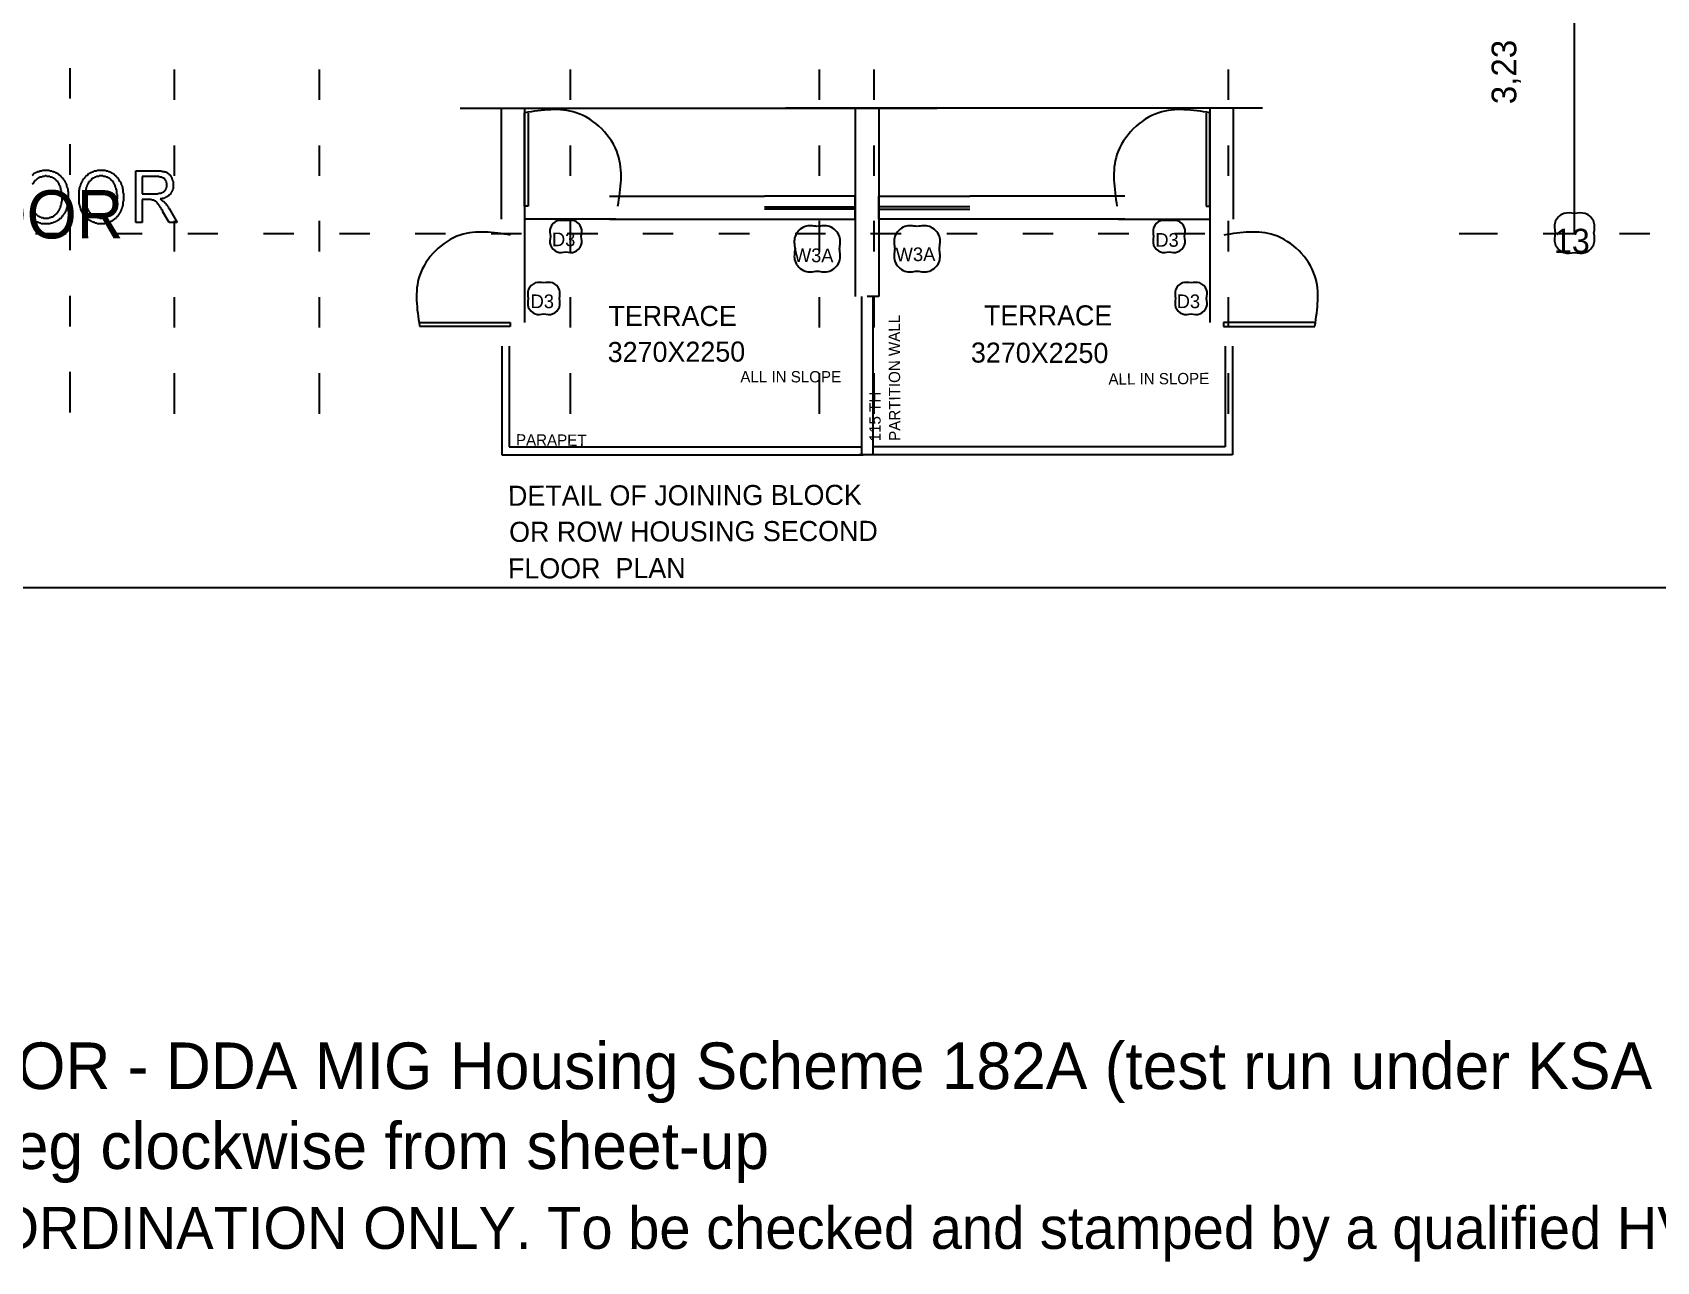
# Model space of a CAD drawing. Header units: millimetres. Extents: x 30 to 56197, y -4580 to 38782.
# Drawn here: x 9561 to 26511, y -4580 to 8250 of the extents above; entities that cross this region are included whole.
import ezdxf

# ---------------------------------------------------------------- set-up
doc = ezdxf.new("R2010")
doc.units = ezdxf.units.MM
doc.layers.add('A-ARCH-REF', color=8, linetype='CONTINUOUS')
doc.layers.add('M-ANNO', color=7, linetype='CONTINUOUS')

msp = doc.modelspace()

# ---------------------------------------------------------------- linework, layer by layer
at = {"layer": 'A-ARCH-REF'}
for p, q in [((25652, 9566), (25652, 6153)), ((9952, 7877), (9952, 7559)), ((11041, 7865), (11041, 7548)), ((12553, 7865), (12553, 7548)), ((15172, 7865), (15172, 7548)), ((17773, 7865), (17773, 7548)), ((18343, 7865), (18343, 7548)), ((22039, 7865), (22039, 7548)), ((14024, 7459), (19002, 7459)), ((14454, 7459), (14454, 6300)), ((14695, 7459), (14695, 6300)), ((22398, 7459), (17420, 7459)), ((18149, 7459), (18149, 6418)), ((18149, 7459), (18149, 5494)), ((18149, 7459), (18149, 5494)), ((18396, 7459), (18396, 5494)), ((18396, 7459), (18396, 6418)), ((18396, 7459), (18396, 5494)), ((21850, 7459), (21850, 6300)), ((22092, 7459), (22092, 6300)), ((14695, 6435), (14695, 7412)), ((14736, 7406), (14736, 6435)), ((21809, 7406), (21809, 6435)), ((21850, 6435), (21850, 7412)), ((9952, 7083), (9952, 6765)), ((11041, 7071), (11041, 6753)), ((12553, 7071), (12553, 6753)), ((15172, 7071), (15172, 6753)), ((17773, 7071), (17773, 6753)), ((18343, 7071), (18343, 6753)), ((22039, 7071), (22039, 6753)), ((9576, 6777), (9582, 6783)), ((9582, 6783), (9588, 6783)), ((9588, 6783), (9593, 6789)), ((9593, 6789), (9599, 6789)), ((9599, 6789), (9605, 6794)), ((9605, 6794), (9611, 6794)), ((9611, 6794), (9617, 6800)), ((9617, 6800), (9623, 6800)), ((9623, 6800), (9629, 6800)), ((9629, 6800), (9640, 6806)), ((9640, 6806), (9646, 6806)), ((9646, 6806), (9652, 6806)), ((9652, 6806), (9658, 6806)), ((9658, 6806), (9664, 6812)), ((9664, 6812), (9670, 6812)), ((9670, 6812), (9676, 6812)), ((9676, 6812), (9688, 6812)), ((9688, 6812), (9693, 6812)), ((9693, 6812), (9699, 6812)), ((9699, 6812), (9711, 6812)), ((9711, 6812), (9717, 6812)), ((9717, 6812), (9723, 6812)), ((9723, 6812), (9729, 6812)), ((9729, 6812), (9735, 6812)), ((9735, 6812), (9741, 6806)), ((9741, 6806), (9752, 6806)), ((9752, 6806), (9758, 6806)), ((9758, 6806), (9764, 6806)), ((9764, 6806), (9770, 6800)), ((9770, 6800), (9776, 6800)), ((9776, 6800), (9782, 6800)), ((9782, 6800), (9788, 6794)), ((9788, 6794), (9793, 6794)), ((9793, 6794), (9799, 6789)), ((9799, 6789), (9805, 6789)), ((9805, 6789), (9811, 6783)), ((9811, 6783), (9817, 6783)), ((9817, 6783), (9823, 6777)), ((10152, 6777), (10158, 6783)), ((10158, 6783), (10164, 6783)), ((10164, 6783), (10170, 6789)), ((10170, 6789), (10176, 6789)), ((10176, 6789), (10182, 6794)), ((10182, 6794), (10188, 6794)), ((10188, 6794), (10194, 6800)), ((10194, 6800), (10200, 6800)), ((10200, 6800), (10205, 6806)), ((10205, 6806), (10211, 6806)), ((10211, 6806), (10217, 6806)), ((10217, 6806), (10229, 6806)), ((10229, 6806), (10235, 6812)), ((10235, 6812), (10241, 6812)), ((10241, 6812), (10247, 6812)), ((10247, 6812), (10252, 6812)), ((10252, 6812), (10258, 6812)), ((10258, 6812), (10270, 6812)), ((10270, 6812), (10276, 6812)), ((10276, 6812), (10282, 6812)), ((10282, 6812), (10294, 6812)), ((10294, 6812), (10300, 6812)), ((10300, 6812), (10305, 6812)), ((10305, 6812), (10311, 6812)), ((10311, 6812), (10317, 6812)), ((10317, 6812), (10323, 6812)), ((10323, 6812), (10329, 6806)), ((10329, 6806), (10341, 6806)), ((10341, 6806), (10347, 6806)), ((10347, 6806), (10353, 6800)), ((10353, 6800), (10358, 6800)), ((10358, 6800), (10364, 6800)), ((10364, 6800), (10370, 6794)), ((10370, 6794), (10376, 6794)), ((10376, 6794), (10382, 6789)), ((10382, 6789), (10388, 6783)), ((10388, 6783), (10394, 6783)), ((10394, 6783), (10400, 6777)), ((10641, 6265), (10641, 6806)), ((10641, 6806), (10859, 6806)), ((10859, 6806), (10864, 6806)), ((10864, 6806), (10870, 6806)), ((10870, 6806), (10882, 6806)), ((10882, 6806), (10888, 6806)), ((10888, 6806), (10894, 6806)), ((10894, 6806), (10906, 6806)), ((10906, 6806), (10912, 6800)), ((10912, 6800), (10917, 6800)), ((10917, 6800), (10923, 6800)), ((10923, 6800), (10929, 6800)), ((10929, 6800), (10935, 6800)), ((10935, 6800), (10941, 6794)), ((10941, 6794), (10947, 6794)), ((10947, 6794), (10953, 6794)), ((10953, 6794), (10964, 6789)), ((10964, 6789), (10970, 6783)), ((10970, 6783), (10976, 6777)), ((9558, 6759), (9564, 6765)), ((9564, 6671), (9558, 6665)), ((9564, 6765), (9570, 6771)), ((9570, 6677), (9564, 6671)), ((9570, 6771), (9576, 6771)), ((9576, 6683), (9570, 6683)), ((9570, 6683), (9570, 6677)), ((9576, 6771), (9576, 6777)), ((9582, 6694), (9576, 6689)), ((9576, 6689), (9576, 6683)), ((9588, 6700), (9582, 6700)), ((9582, 6700), (9582, 6694)), ((9593, 6706), (9588, 6700)), ((9599, 6712), (9593, 6706)), ((9605, 6718), (9599, 6712)), ((9611, 6718), (9605, 6718)), ((9617, 6724), (9611, 6718)), ((9623, 6730), (9617, 6730)), ((9617, 6730), (9617, 6724)), ((9629, 6736), (9623, 6730)), ((9635, 6736), (9629, 6736)), ((9640, 6741), (9635, 6736)), ((9652, 6741), (9640, 6741)), ((9658, 6741), (9652, 6741)), ((9664, 6747), (9658, 6741)), ((9670, 6747), (9664, 6747)), ((9676, 6747), (9670, 6747)), ((9682, 6747), (9676, 6747)), ((9688, 6747), (9682, 6747)), ((9693, 6753), (9688, 6747)), ((9699, 6753), (9693, 6753)), ((9705, 6753), (9699, 6753)), ((9711, 6747), (9705, 6753)), ((9723, 6747), (9711, 6747)), ((9729, 6747), (9723, 6747)), ((9735, 6747), (9729, 6747)), ((9741, 6747), (9735, 6747)), ((9746, 6741), (9741, 6747)), ((9752, 6741), (9746, 6741)), ((9758, 6741), (9752, 6741)), ((9764, 6736), (9758, 6741)), ((9770, 6736), (9764, 6736)), ((9776, 6730), (9770, 6736)), ((9782, 6730), (9776, 6730)), ((9788, 6724), (9782, 6730)), ((9793, 6718), (9788, 6724)), ((9799, 6718), (9793, 6718)), ((9805, 6712), (9799, 6718)), ((9811, 6706), (9805, 6712)), ((9811, 6700), (9811, 6706)), ((9817, 6694), (9811, 6700)), ((9823, 6694), (9817, 6694)), ((9823, 6777), (9829, 6771)), ((9829, 6689), (9823, 6694)), ((9829, 6771), (9835, 6771)), ((9829, 6683), (9829, 6689)), ((9835, 6677), (9829, 6683)), ((9835, 6771), (9841, 6765)), ((9841, 6665), (9835, 6677)), ((9841, 6765), (9846, 6759)), ((9841, 6659), (9841, 6665)), ((9846, 6653), (9841, 6659)), ((9846, 6759), (9852, 6753)), ((9846, 6647), (9846, 6653)), ((9852, 6641), (9846, 6647)), ((9852, 6753), (9858, 6753)), ((9852, 6636), (9852, 6641)), ((9852, 6630), (9852, 6636)), ((9858, 6624), (9852, 6630)), ((9858, 6753), (9858, 6747)), ((9858, 6747), (9864, 6741)), ((9858, 6618), (9858, 6624)), ((9858, 6606), (9858, 6618)), ((9864, 6741), (9870, 6736)), ((9870, 6736), (9876, 6730)), ((9876, 6730), (9882, 6724)), ((9882, 6724), (9882, 6718)), ((9882, 6718), (9888, 6712)), ((9888, 6712), (9894, 6706)), ((9894, 6706), (9894, 6700)), ((9894, 6700), (9899, 6694)), ((9899, 6694), (9899, 6689)), ((9899, 6689), (9905, 6683)), ((9905, 6683), (9905, 6677)), ((9905, 6677), (9911, 6671)), ((9911, 6671), (9911, 6665)), ((9911, 6665), (9917, 6659)), ((9917, 6659), (9917, 6653)), ((9917, 6653), (9917, 6641)), ((9917, 6641), (9923, 6636)), ((9923, 6636), (9923, 6630)), ((9923, 6630), (9923, 6624)), ((9923, 6624), (9929, 6618)), ((9929, 6618), (9929, 6606)), ((10052, 6630), (10058, 6636)), ((10052, 6618), (10052, 6630)), ((10052, 6612), (10052, 6618)), ((10052, 6606), (10052, 6612)), ((10058, 6647), (10064, 6653)), ((10058, 6641), (10058, 6647)), ((10058, 6636), (10058, 6641)), ((10064, 6665), (10070, 6671)), ((10064, 6653), (10064, 6665)), ((10070, 6677), (10076, 6683)), ((10070, 6671), (10070, 6677)), ((10076, 6689), (10082, 6694)), ((10076, 6683), (10076, 6689)), ((10082, 6700), (10088, 6706)), ((10082, 6694), (10082, 6700)), ((10088, 6712), (10094, 6718)), ((10088, 6706), (10088, 6712)), ((10094, 6718), (10094, 6724)), ((10094, 6724), (10099, 6724)), ((10099, 6724), (10105, 6730)), ((10105, 6730), (10111, 6736)), ((10111, 6741), (10117, 6747)), ((10111, 6736), (10111, 6741)), ((10117, 6747), (10123, 6753)), ((10123, 6624), (10117, 6612)), ((10117, 6612), (10117, 6606)), ((10123, 6753), (10129, 6759)), ((10129, 6641), (10123, 6636)), ((10123, 6636), (10123, 6630)), ((10123, 6630), (10123, 6624)), ((10129, 6759), (10135, 6759)), ((10135, 6659), (10129, 6653)), ((10129, 6653), (10129, 6647)), ((10129, 6647), (10129, 6641)), ((10135, 6759), (10141, 6765)), ((10141, 6671), (10135, 6665)), ((10135, 6665), (10135, 6659)), ((10141, 6771), (10147, 6777)), ((10141, 6765), (10141, 6771)), ((10147, 6683), (10141, 6677)), ((10141, 6677), (10141, 6671)), ((10147, 6777), (10152, 6777)), ((10152, 6689), (10147, 6689)), ((10147, 6689), (10147, 6683)), ((10158, 6694), (10152, 6689)), ((10164, 6700), (10158, 6700)), ((10158, 6700), (10158, 6694)), ((10170, 6706), (10164, 6700)), ((10176, 6712), (10170, 6706)), ((10182, 6724), (10176, 6718)), ((10176, 6718), (10176, 6712)), ((10188, 6724), (10182, 6724)), ((10194, 6730), (10188, 6724)), ((10200, 6730), (10194, 6730)), ((10205, 6736), (10200, 6730)), ((10211, 6736), (10205, 6736)), ((10217, 6741), (10211, 6736)), ((10223, 6741), (10217, 6741)), ((10229, 6747), (10223, 6741)), ((10235, 6747), (10229, 6747)), ((10247, 6747), (10235, 6747)), ((10252, 6747), (10247, 6747)), ((10258, 6753), (10252, 6747)), ((10264, 6753), (10258, 6753)), ((10270, 6753), (10264, 6753)), ((10276, 6753), (10270, 6753)), ((10282, 6753), (10276, 6753)), ((10288, 6753), (10282, 6753)), ((10294, 6753), (10288, 6753)), ((10305, 6747), (10294, 6753)), ((10311, 6747), (10305, 6747)), ((10317, 6747), (10311, 6747)), ((10323, 6747), (10317, 6747)), ((10329, 6741), (10323, 6747)), ((10335, 6741), (10329, 6741)), ((10341, 6741), (10335, 6741)), ((10347, 6736), (10341, 6741)), ((10353, 6730), (10347, 6736)), ((10358, 6730), (10353, 6730)), ((10364, 6724), (10358, 6730)), ((10370, 6724), (10364, 6724)), ((10376, 6718), (10370, 6724)), ((10382, 6712), (10376, 6718)), ((10382, 6706), (10382, 6712)), ((10388, 6706), (10382, 6706)), ((10394, 6700), (10388, 6706)), ((10400, 6694), (10394, 6700)), ((10400, 6777), (10405, 6777)), ((10405, 6689), (10400, 6694)), ((10405, 6777), (10411, 6771)), ((10405, 6683), (10405, 6689)), ((10411, 6677), (10405, 6683)), ((10411, 6771), (10417, 6765)), ((10417, 6671), (10411, 6677)), ((10417, 6765), (10423, 6759)), ((10417, 6665), (10417, 6671)), ((10423, 6653), (10417, 6665)), ((10423, 6759), (10429, 6759)), ((10423, 6647), (10423, 6653)), ((10429, 6641), (10423, 6647)), ((10429, 6759), (10429, 6753)), ((10429, 6753), (10435, 6747)), ((10429, 6636), (10429, 6641)), ((10429, 6630), (10429, 6636)), ((10435, 6624), (10429, 6630)), ((10435, 6747), (10441, 6741)), ((10435, 6618), (10435, 6624)), ((10435, 6612), (10435, 6618)), ((10441, 6600), (10435, 6612)), ((10441, 6741), (10447, 6736)), ((10447, 6736), (10453, 6730)), ((10453, 6730), (10453, 6724)), ((10453, 6724), (10458, 6718)), ((10458, 6718), (10464, 6712)), ((10464, 6712), (10464, 6706)), ((10464, 6706), (10470, 6700)), ((10470, 6700), (10476, 6694)), ((10476, 6694), (10476, 6689)), ((10476, 6689), (10482, 6683)), ((10482, 6683), (10482, 6677)), ((10482, 6677), (10488, 6671)), ((10488, 6671), (10488, 6665)), ((10488, 6665), (10488, 6659)), ((10488, 6659), (10494, 6653)), ((10494, 6653), (10494, 6647)), ((10494, 6647), (10500, 6641)), ((10500, 6641), (10500, 6630)), ((10500, 6630), (10500, 6624)), ((10500, 6624), (10500, 6618)), ((10500, 6618), (10505, 6612)), ((10505, 6612), (10505, 6600)), ((10859, 6747), (10706, 6747)), ((10706, 6747), (10706, 6565)), ((10864, 6747), (10859, 6747)), ((10870, 6747), (10864, 6747)), ((10882, 6747), (10870, 6747)), ((10888, 6741), (10882, 6747)), ((10894, 6741), (10888, 6741)), ((10900, 6741), (10894, 6741)), ((10906, 6741), (10900, 6741)), ((10912, 6736), (10906, 6741)), ((10917, 6736), (10912, 6736)), ((10923, 6730), (10917, 6736)), ((10929, 6730), (10923, 6730)), ((10935, 6724), (10929, 6730)), ((10941, 6724), (10935, 6724)), ((10941, 6718), (10941, 6724)), ((10947, 6712), (10941, 6718)), ((10953, 6706), (10947, 6712)), ((10953, 6700), (10953, 6706)), ((10959, 6694), (10953, 6700)), ((10953, 6618), (10959, 6624)), ((10953, 6612), (10953, 6618)), ((10953, 6606), (10953, 6612)), ((10959, 6689), (10959, 6694)), ((10959, 6683), (10959, 6689)), ((10964, 6671), (10959, 6683)), ((10959, 6630), (10964, 6636)), ((10959, 6624), (10959, 6630)), ((10964, 6665), (10964, 6671)), ((10964, 6659), (10964, 6665)), ((10964, 6653), (10964, 6659)), ((10964, 6641), (10964, 6653)), ((10964, 6636), (10964, 6641)), ((10976, 6777), (10982, 6771)), ((10982, 6771), (10988, 6771)), ((10988, 6771), (10994, 6765)), ((10994, 6765), (11000, 6759)), ((11000, 6759), (11000, 6753)), ((11000, 6753), (11006, 6747)), ((11006, 6747), (11012, 6741)), ((11012, 6741), (11012, 6736)), ((11012, 6736), (11017, 6730)), ((11017, 6730), (11017, 6718)), ((11017, 6718), (11023, 6712)), ((11023, 6712), (11023, 6706)), ((11023, 6706), (11023, 6700)), ((11023, 6700), (11029, 6694)), ((11029, 6618), (11023, 6612)), ((11023, 6612), (11023, 6606)), ((11029, 6694), (11029, 6683)), ((11029, 6683), (11029, 6677)), ((11029, 6677), (11029, 6671)), ((11029, 6671), (11029, 6665)), ((11029, 6665), (11029, 6659)), ((11029, 6659), (11029, 6653)), ((11029, 6653), (11029, 6641)), ((11029, 6641), (11029, 6636)), ((11029, 6636), (11029, 6630)), ((11029, 6630), (11029, 6618)), ((9864, 6600), (9858, 6606)), ((9858, 6447), (9864, 6453)), ((9858, 6441), (9858, 6447)), ((9858, 6435), (9858, 6441)), ((9864, 6594), (9864, 6600)), ((9864, 6588), (9864, 6594)), ((9864, 6577), (9864, 6588)), ((9864, 6571), (9864, 6577)), ((9870, 6565), (9864, 6571)), ((9864, 6483), (9870, 6494)), ((9864, 6477), (9864, 6483)), ((9864, 6471), (9864, 6477)), ((9864, 6459), (9864, 6471)), ((9864, 6453), (9864, 6459)), ((9870, 6553), (9870, 6565)), ((9870, 6547), (9870, 6553)), ((9870, 6541), (9870, 6547)), ((9870, 6530), (9870, 6541)), ((9870, 6524), (9870, 6530)), ((9870, 6518), (9870, 6524)), ((9870, 6512), (9870, 6518)), ((9870, 6500), (9870, 6512)), ((9870, 6494), (9870, 6500)), ((9929, 6447), (9923, 6441)), ((9923, 6441), (9923, 6435)), ((9929, 6606), (9929, 6600)), ((9929, 6600), (9929, 6594)), ((9929, 6594), (9935, 6588)), ((9935, 6477), (9929, 6471)), ((9929, 6471), (9929, 6465)), ((9929, 6465), (9929, 6453)), ((9929, 6453), (9929, 6447)), ((9935, 6588), (9935, 6577)), ((9935, 6577), (9935, 6571)), ((9935, 6571), (9935, 6565)), ((9935, 6565), (9935, 6559)), ((9935, 6559), (9935, 6547)), ((9935, 6547), (9935, 6541)), ((9935, 6541), (9935, 6530)), ((9935, 6530), (9935, 6524)), ((9935, 6524), (9935, 6518)), ((9935, 6518), (9935, 6506)), ((9935, 6506), (9935, 6500)), ((9935, 6500), (9935, 6494)), ((9935, 6494), (9935, 6483)), ((9935, 6483), (9935, 6477)), ((10047, 6600), (10052, 6606)), ((10047, 6588), (10047, 6600)), ((10047, 6583), (10047, 6588)), ((10047, 6577), (10047, 6583)), ((10047, 6565), (10047, 6577)), ((10047, 6559), (10047, 6565)), ((10047, 6553), (10047, 6559)), ((10047, 6541), (10047, 6553)), ((10047, 6536), (10047, 6541)), ((10047, 6524), (10047, 6536)), ((10047, 6518), (10047, 6524)), ((10047, 6512), (10047, 6518)), ((10047, 6506), (10047, 6512)), ((10047, 6494), (10047, 6506)), ((10047, 6488), (10047, 6494)), ((10047, 6483), (10047, 6488)), ((10047, 6477), (10047, 6483)), ((10047, 6465), (10047, 6477)), ((10052, 6459), (10047, 6465)), ((10052, 6453), (10052, 6459)), ((10052, 6447), (10052, 6453)), ((10058, 6441), (10052, 6447)), ((10058, 6430), (10058, 6441)), ((10117, 6588), (10111, 6583)), ((10111, 6583), (10111, 6577)), ((10111, 6577), (10111, 6565)), ((10111, 6565), (10111, 6559)), ((10111, 6559), (10111, 6547)), ((10111, 6547), (10111, 6541)), ((10111, 6541), (10111, 6530)), ((10111, 6530), (10111, 6524)), ((10111, 6524), (10111, 6518)), ((10111, 6518), (10111, 6506)), ((10111, 6506), (10111, 6500)), ((10111, 6500), (10111, 6488)), ((10111, 6488), (10111, 6483)), ((10111, 6483), (10117, 6477)), ((10117, 6606), (10117, 6600)), ((10117, 6600), (10117, 6588)), ((10117, 6477), (10117, 6471)), ((10117, 6471), (10117, 6459)), ((10117, 6459), (10117, 6453)), ((10117, 6453), (10123, 6447)), ((10123, 6447), (10123, 6441)), ((10123, 6441), (10123, 6430)), ((10429, 6435), (10435, 6441)), ((10435, 6453), (10441, 6465)), ((10435, 6447), (10435, 6453)), ((10435, 6441), (10435, 6447)), ((10441, 6594), (10441, 6600)), ((10441, 6588), (10441, 6594)), ((10441, 6583), (10441, 6588)), ((10441, 6571), (10441, 6583)), ((10441, 6565), (10441, 6571)), ((10447, 6559), (10441, 6565)), ((10441, 6500), (10447, 6512)), ((10441, 6494), (10441, 6500)), ((10441, 6488), (10441, 6494)), ((10441, 6477), (10441, 6488)), ((10441, 6471), (10441, 6477)), ((10441, 6465), (10441, 6471)), ((10447, 6547), (10447, 6559)), ((10447, 6541), (10447, 6547)), ((10447, 6536), (10447, 6541)), ((10447, 6530), (10447, 6536)), ((10447, 6518), (10447, 6530)), ((10447, 6512), (10447, 6518)), ((10505, 6447), (10500, 6441)), ((10500, 6441), (10500, 6435)), ((10505, 6600), (10505, 6594)), ((10505, 6594), (10505, 6588)), ((10505, 6588), (10505, 6583)), ((10505, 6583), (10511, 6571)), ((10511, 6488), (10505, 6477)), ((10505, 6477), (10505, 6471)), ((10505, 6471), (10505, 6465)), ((10505, 6465), (10505, 6459)), ((10505, 6459), (10505, 6447)), ((10511, 6571), (10511, 6565)), ((10511, 6565), (10511, 6559)), ((10511, 6559), (10511, 6547)), ((10511, 6547), (10511, 6541)), ((10511, 6541), (10511, 6536)), ((10511, 6536), (10511, 6524)), ((10511, 6524), (10511, 6518)), ((10511, 6518), (10511, 6506)), ((10511, 6506), (10511, 6500)), ((10511, 6500), (10511, 6494)), ((10511, 6494), (10511, 6488)), ((10706, 6565), (10847, 6565)), ((10782, 6506), (10706, 6506)), ((10706, 6506), (10706, 6265)), ((10794, 6506), (10782, 6506)), ((10800, 6506), (10794, 6506)), ((10806, 6500), (10800, 6506)), ((10811, 6500), (10806, 6500)), ((10817, 6500), (10811, 6500)), ((10823, 6500), (10817, 6500)), ((10829, 6500), (10823, 6500)), ((10835, 6494), (10829, 6500)), ((10841, 6488), (10835, 6494)), ((10847, 6488), (10841, 6488)), ((10847, 6565), (10853, 6565)), ((10847, 6483), (10847, 6488)), ((10853, 6483), (10847, 6483)), ((10853, 6565), (10859, 6565)), ((10859, 6477), (10853, 6483)), ((10859, 6565), (10870, 6565)), ((10864, 6471), (10859, 6477)), ((10870, 6465), (10864, 6471)), ((10870, 6565), (10876, 6571)), ((10870, 6459), (10870, 6465)), ((10876, 6453), (10870, 6459)), ((10876, 6571), (10882, 6571)), ((10882, 6447), (10876, 6453)), ((10882, 6571), (10888, 6571)), ((10888, 6441), (10882, 6447)), ((10888, 6571), (10894, 6571)), ((10888, 6435), (10888, 6441)), ((10894, 6571), (10900, 6571)), ((10906, 6512), (10894, 6512)), ((10894, 6512), (10900, 6506)), ((10900, 6571), (10906, 6577)), ((10900, 6506), (10906, 6500)), ((10906, 6577), (10912, 6577)), ((10912, 6512), (10906, 6512)), ((10906, 6500), (10912, 6500)), ((10912, 6577), (10917, 6583)), ((10917, 6518), (10912, 6512)), ((10912, 6500), (10917, 6494)), ((10917, 6583), (10923, 6583)), ((10923, 6518), (10917, 6518)), ((10917, 6494), (10923, 6488)), ((10923, 6583), (10929, 6588)), ((10935, 6518), (10923, 6518)), ((10923, 6488), (10929, 6488)), ((10929, 6588), (10935, 6594)), ((10929, 6488), (10935, 6483)), ((10935, 6594), (10941, 6594)), ((10941, 6524), (10935, 6518)), ((10935, 6483), (10935, 6477)), ((10935, 6477), (10941, 6471)), ((10941, 6594), (10947, 6600)), ((10947, 6524), (10941, 6524)), ((10941, 6471), (10947, 6471)), ((10947, 6600), (10953, 6606)), ((10953, 6530), (10947, 6524)), ((10947, 6471), (10953, 6465)), ((10959, 6530), (10953, 6530)), ((10953, 6465), (10953, 6459)), ((10953, 6459), (10959, 6453)), ((10964, 6536), (10959, 6530)), ((10959, 6453), (10964, 6447)), ((10970, 6536), (10964, 6536)), ((10964, 6447), (10970, 6441)), ((10976, 6541), (10970, 6536)), ((10970, 6441), (10970, 6435)), ((10982, 6541), (10976, 6541)), ((10988, 6553), (10982, 6547)), ((10982, 6547), (10982, 6541)), ((10994, 6559), (10988, 6553)), ((11000, 6559), (10994, 6559)), ((11006, 6571), (11000, 6565)), ((11000, 6565), (11000, 6559)), ((11012, 6583), (11006, 6577)), ((11006, 6577), (11006, 6571)), ((11017, 6588), (11012, 6583)), ((11023, 6600), (11017, 6594)), ((11017, 6594), (11017, 6588)), ((11023, 6606), (11023, 6600)), ((15584, 6541), (17202, 6541)), ((18149, 6541), (17202, 6541)), ((18149, 6300), (18149, 6541)), ((18396, 6300), (18396, 6541)), ((18396, 6541), (19344, 6541)), ((20962, 6541), (19344, 6541)), ((9558, 6406), (9564, 6400)), ((9564, 6300), (9558, 6306)), ((9564, 6400), (9564, 6394)), ((9564, 6394), (9570, 6388)), ((9570, 6294), (9564, 6300)), ((9570, 6388), (9570, 6383)), ((9570, 6383), (9576, 6377)), ((9576, 6294), (9570, 6294)), ((9576, 6377), (9582, 6371)), ((9582, 6288), (9576, 6294)), ((9582, 6371), (9588, 6365)), ((9588, 6283), (9582, 6288)), ((9588, 6365), (9593, 6359)), ((9593, 6277), (9588, 6283)), ((9593, 6359), (9599, 6353)), ((9599, 6277), (9593, 6277)), ((9599, 6353), (9605, 6347)), ((9605, 6271), (9599, 6277)), ((9605, 6347), (9611, 6341)), ((9611, 6341), (9617, 6335)), ((9617, 6335), (9623, 6335)), ((9623, 6335), (9629, 6330)), ((9629, 6330), (9635, 6330)), ((9635, 6330), (9640, 6324)), ((9640, 6324), (9646, 6324)), ((9646, 6324), (9652, 6318)), ((9652, 6318), (9658, 6318)), ((9658, 6318), (9664, 6318)), ((9664, 6318), (9676, 6312)), ((9676, 6312), (9682, 6312)), ((9682, 6312), (9688, 6312)), ((9688, 6312), (9693, 6312)), ((9693, 6312), (9699, 6312)), ((9699, 6312), (9711, 6312)), ((9711, 6312), (9717, 6312)), ((9717, 6312), (9723, 6312)), ((9723, 6312), (9729, 6312)), ((9729, 6312), (9735, 6318)), ((9735, 6318), (9741, 6318)), ((9741, 6318), (9746, 6318)), ((9746, 6318), (9758, 6324)), ((9758, 6324), (9764, 6324)), ((9764, 6324), (9770, 6324)), ((9770, 6324), (9776, 6330)), ((9776, 6330), (9782, 6330)), ((9782, 6330), (9788, 6335)), ((9788, 6335), (9788, 6341)), ((9788, 6341), (9793, 6341)), ((9793, 6341), (9799, 6347)), ((9799, 6347), (9805, 6353)), ((9805, 6277), (9799, 6271)), ((9805, 6353), (9811, 6359)), ((9811, 6277), (9805, 6277)), ((9811, 6359), (9817, 6365)), ((9817, 6283), (9811, 6277)), ((9817, 6365), (9823, 6365)), ((9823, 6283), (9817, 6283)), ((9823, 6371), (9829, 6377)), ((9823, 6365), (9823, 6371)), ((9829, 6288), (9823, 6288)), ((9823, 6288), (9823, 6283)), ((9829, 6377), (9829, 6383)), ((9829, 6383), (9835, 6383)), ((9835, 6294), (9829, 6288)), ((9835, 6388), (9841, 6394)), ((9835, 6383), (9835, 6388)), ((9841, 6300), (9835, 6294)), ((9841, 6400), (9846, 6406)), ((9841, 6394), (9841, 6400)), ((9846, 6306), (9841, 6300)), ((9846, 6412), (9852, 6418)), ((9846, 6406), (9846, 6412)), ((9852, 6306), (9846, 6306)), ((9852, 6430), (9858, 6435)), ((9852, 6418), (9852, 6430)), ((9858, 6312), (9852, 6306)), ((9864, 6318), (9858, 6312)), ((9870, 6330), (9864, 6324)), ((9864, 6324), (9864, 6318)), ((9876, 6335), (9870, 6330)), ((9882, 6341), (9876, 6335)), ((9888, 6353), (9882, 6347)), ((9882, 6347), (9882, 6341)), ((9894, 6359), (9888, 6353)), ((9899, 6371), (9894, 6365)), ((9894, 6365), (9894, 6359)), ((9905, 6377), (9899, 6371)), ((9911, 6394), (9905, 6388)), ((9905, 6388), (9905, 6383)), ((9905, 6383), (9905, 6377)), ((9917, 6406), (9911, 6400)), ((9911, 6400), (9911, 6394)), ((9923, 6424), (9917, 6418)), ((9917, 6418), (9917, 6412)), ((9917, 6412), (9917, 6406)), ((9923, 6435), (9923, 6424)), ((9952, 6294), (9952, 5977)), ((10058, 6424), (10058, 6430)), ((10064, 6418), (10058, 6424)), ((10064, 6412), (10064, 6418)), ((10064, 6406), (10064, 6412)), ((10070, 6394), (10064, 6406)), ((10070, 6388), (10070, 6394)), ((10076, 6388), (10070, 6388)), ((10076, 6377), (10076, 6388)), ((10082, 6371), (10076, 6377)), ((10082, 6365), (10082, 6371)), ((10088, 6359), (10082, 6365)), ((10094, 6353), (10088, 6359)), ((10094, 6347), (10094, 6353)), ((10099, 6341), (10094, 6347)), ((10105, 6335), (10099, 6341)), ((10111, 6330), (10105, 6335)), ((10111, 6324), (10111, 6330)), ((10117, 6324), (10111, 6324)), ((10123, 6318), (10117, 6324)), ((10123, 6430), (10129, 6424)), ((10129, 6312), (10123, 6318)), ((10129, 6424), (10129, 6418)), ((10129, 6418), (10135, 6412)), ((10135, 6306), (10129, 6312)), ((10135, 6412), (10135, 6406)), ((10135, 6406), (10141, 6400)), ((10141, 6300), (10135, 6306)), ((10141, 6400), (10141, 6394)), ((10141, 6394), (10147, 6388)), ((10147, 6300), (10141, 6300)), ((10147, 6388), (10147, 6383)), ((10147, 6383), (10152, 6377)), ((10147, 6294), (10147, 6300)), ((10152, 6288), (10147, 6294)), ((10152, 6377), (10158, 6371)), ((10158, 6288), (10152, 6288)), ((10158, 6371), (10164, 6365)), ((10164, 6283), (10158, 6288)), ((10164, 6365), (10170, 6359)), ((10170, 6283), (10164, 6283)), ((10170, 6359), (10176, 6353)), ((10176, 6277), (10170, 6283)), ((10176, 6353), (10176, 6347)), ((10176, 6347), (10182, 6347)), ((10182, 6277), (10176, 6277)), ((10182, 6347), (10188, 6341)), ((10188, 6271), (10182, 6277)), ((10188, 6341), (10194, 6335)), ((10194, 6335), (10200, 6335)), ((10200, 6335), (10205, 6330)), ((10205, 6330), (10211, 6330)), ((10211, 6330), (10217, 6324)), ((10217, 6324), (10223, 6324)), ((10223, 6324), (10229, 6324)), ((10229, 6324), (10235, 6318)), ((10235, 6318), (10241, 6318)), ((10241, 6318), (10247, 6318)), ((10247, 6318), (10258, 6318)), ((10258, 6318), (10264, 6312)), ((10264, 6312), (10270, 6312)), ((10270, 6312), (10276, 6312)), ((10276, 6312), (10288, 6312)), ((10288, 6312), (10294, 6312)), ((10294, 6312), (10300, 6318)), ((10300, 6318), (10305, 6318)), ((10305, 6318), (10311, 6318)), ((10311, 6318), (10317, 6318)), ((10317, 6318), (10323, 6318)), ((10323, 6318), (10329, 6324)), ((10329, 6324), (10335, 6324)), ((10335, 6324), (10341, 6330)), ((10341, 6330), (10347, 6330)), ((10347, 6330), (10353, 6335)), ((10353, 6335), (10358, 6335)), ((10358, 6335), (10364, 6341)), ((10364, 6341), (10370, 6347)), ((10370, 6347), (10376, 6347)), ((10376, 6277), (10370, 6271)), ((10376, 6347), (10382, 6353)), ((10382, 6277), (10376, 6277)), ((10382, 6353), (10388, 6359)), ((10394, 6283), (10382, 6277)), ((10388, 6359), (10394, 6365)), ((10394, 6365), (10394, 6371)), ((10394, 6371), (10400, 6371)), ((10400, 6288), (10394, 6283)), ((10400, 6377), (10405, 6383)), ((10400, 6371), (10400, 6377)), ((10405, 6294), (10400, 6288)), ((10405, 6383), (10411, 6388)), ((10411, 6294), (10405, 6294)), ((10411, 6394), (10417, 6400)), ((10411, 6388), (10411, 6394)), ((10417, 6300), (10411, 6294)), ((10417, 6406), (10423, 6412)), ((10417, 6400), (10417, 6406)), ((10423, 6306), (10417, 6300)), ((10423, 6418), (10429, 6424)), ((10423, 6412), (10423, 6418)), ((10429, 6312), (10423, 6306)), ((10429, 6430), (10429, 6435)), ((10429, 6424), (10429, 6430)), ((10435, 6312), (10429, 6312)), ((10441, 6324), (10435, 6318)), ((10435, 6318), (10435, 6312)), ((10447, 6330), (10441, 6324)), ((10453, 6335), (10447, 6330)), ((10458, 6341), (10453, 6335)), ((10464, 6353), (10458, 6347)), ((10458, 6347), (10458, 6341)), ((10470, 6359), (10464, 6353)), ((10476, 6371), (10470, 6365)), ((10470, 6365), (10470, 6359)), ((10482, 6383), (10476, 6377)), ((10476, 6377), (10476, 6371)), ((10488, 6394), (10482, 6388)), ((10482, 6388), (10482, 6383)), ((10494, 6412), (10488, 6406)), ((10488, 6406), (10488, 6400)), ((10488, 6400), (10488, 6394)), ((10500, 6430), (10494, 6424)), ((10494, 6424), (10494, 6412)), ((10500, 6435), (10500, 6430)), ((10894, 6430), (10888, 6435)), ((10894, 6424), (10894, 6430)), ((10900, 6418), (10894, 6424)), ((10906, 6412), (10900, 6418)), ((10906, 6406), (10906, 6412)), ((10912, 6400), (10906, 6406)), ((10917, 6394), (10912, 6400)), ((10923, 6383), (10917, 6394)), ((10923, 6377), (10923, 6383)), ((10988, 6265), (10923, 6377)), ((10970, 6435), (10976, 6430)), ((10976, 6430), (10982, 6424)), ((10982, 6424), (10982, 6412)), ((10982, 6412), (10988, 6412)), ((10988, 6412), (11070, 6265)), ((11041, 6283), (11041, 5965)), ((12553, 6283), (12553, 5965)), ((14736, 6435), (14695, 6435)), ((15648, 6300), (14695, 6300)), ((14695, 6300), (14695, 5223)), ((15172, 6283), (15172, 5965)), ((15584, 6300), (17202, 6300)), ((17202, 6430), (18149, 6430)), ((18149, 6406), (17202, 6406)), ((17202, 6300), (18149, 6300)), ((17773, 6283), (17773, 5965)), ((18149, 6430), (18149, 6406)), ((18149, 6418), (18149, 5494)), ((18343, 6283), (18343, 5965)), ((19344, 6430), (18396, 6430)), ((18396, 6430), (18396, 6406)), ((18396, 6418), (18396, 5494)), ((18396, 6406), (19344, 6406)), ((19344, 6300), (18396, 6300)), ((20962, 6300), (19344, 6300)), ((20897, 6300), (21850, 6300)), ((21809, 6435), (21850, 6435)), ((21850, 6300), (21850, 5223)), ((22039, 6283), (22039, 5965)), ((9593, 6153), (9911, 6153)), ((9611, 6271), (9605, 6271)), ((9617, 6265), (9611, 6271)), ((9623, 6265), (9617, 6265)), ((9629, 6265), (9623, 6265)), ((9635, 6259), (9629, 6265)), ((9640, 6259), (9635, 6259)), ((9646, 6259), (9640, 6259)), ((9652, 6253), (9646, 6259)), ((9664, 6253), (9652, 6253)), ((9670, 6253), (9664, 6253)), ((9676, 6253), (9670, 6253)), ((9682, 6253), (9676, 6253)), ((9688, 6253), (9682, 6253)), ((9693, 6253), (9688, 6253)), ((9705, 6253), (9693, 6253)), ((9711, 6253), (9705, 6253)), ((9717, 6253), (9711, 6253)), ((9729, 6253), (9717, 6253)), ((9735, 6253), (9729, 6253)), ((9741, 6253), (9735, 6253)), ((9746, 6253), (9741, 6253)), ((9752, 6259), (9746, 6253)), ((9758, 6259), (9752, 6259)), ((9764, 6259), (9758, 6259)), ((9770, 6259), (9764, 6259)), ((9776, 6265), (9770, 6259)), ((9782, 6265), (9776, 6265)), ((9793, 6271), (9782, 6265)), ((9799, 6271), (9793, 6271)), ((10194, 6271), (10188, 6271)), ((10200, 6265), (10194, 6271)), ((10205, 6265), (10200, 6265)), ((10211, 6265), (10205, 6265)), ((10217, 6259), (10211, 6265)), ((10223, 6259), (10217, 6259)), ((10229, 6259), (10223, 6259)), ((10235, 6253), (10229, 6259)), ((10241, 6253), (10235, 6253)), ((10252, 6253), (10241, 6253)), ((10258, 6253), (10252, 6253)), ((10264, 6253), (10258, 6253)), ((10270, 6253), (10264, 6253)), ((10276, 6253), (10270, 6253)), ((10282, 6253), (10276, 6253)), ((10288, 6253), (10282, 6253)), ((10294, 6253), (10288, 6253)), ((10300, 6253), (10294, 6253)), ((10311, 6253), (10300, 6253)), ((10317, 6253), (10311, 6253)), ((10323, 6259), (10317, 6253)), ((10329, 6259), (10323, 6259)), ((10335, 6259), (10329, 6259)), ((10341, 6259), (10335, 6259)), ((10347, 6265), (10341, 6259)), ((10353, 6265), (10347, 6265)), ((10358, 6271), (10353, 6265)), ((10364, 6271), (10358, 6271)), ((10370, 6271), (10364, 6271)), ((10388, 6153), (10706, 6153)), ((10706, 6265), (10641, 6265)), ((11070, 6265), (10988, 6265)), ((11182, 6153), (11494, 6153)), ((11971, 6153), (12288, 6153)), ((12765, 6153), (13083, 6153)), ((13554, 6153), (13871, 6153)), ((14348, 6153), (14666, 6153)), ((15142, 6153), (15460, 6153)), ((15931, 6153), (16249, 6153)), ((16725, 6153), (17043, 6153)), ((17520, 6153), (17837, 6153)), ((18308, 6153), (18626, 6153)), ((19103, 6153), (19420, 6153)), ((19897, 6153), (20215, 6153)), ((20685, 6153), (21003, 6153)), ((21480, 6153), (21798, 6153)), ((24451, 6153), (24852, 6153)), ((25328, 6153), (25646, 6153)), ((26123, 6153), (26440, 6153)), ((9952, 5500), (9952, 5182)), ((11041, 5488), (11041, 5170)), ((12553, 5488), (12553, 5170)), ((15172, 5488), (15172, 5170)), ((17773, 5488), (17773, 5170)), ((18214, 5494), (18214, 3841)), ((18214, 5494), (18214, 3841)), ((18396, 5494), (18273, 5494)), ((18332, 5494), (18332, 3841)), ((18332, 5494), (18332, 3841)), ((18343, 5488), (18343, 5170)), ((22039, 5488), (22039, 5170)), ((13601, 5223), (14548, 5223)), ((14548, 5182), (13601, 5182)), ((14548, 5223), (14548, 5182)), ((22939, 5223), (21992, 5223)), ((21992, 5223), (21992, 5182)), ((21992, 5182), (22945, 5182)), ((14460, 4976), (14460, 3841)), ((14536, 4976), (14536, 3923)), ((22009, 4976), (22009, 3923)), ((22086, 4976), (22086, 3841)), ((9952, 4706), (9952, 4282)), ((11041, 4694), (11041, 4270)), ((12553, 4694), (12553, 4270)), ((15172, 4694), (15172, 4270)), ((17773, 4694), (17773, 4270)), ((18343, 4694), (18343, 4270)), ((22039, 4694), (22039, 4270)), ((14536, 3923), (18214, 3923)), ((21886, 3923), (18332, 3923)), ((22009, 3923), (18332, 3923)), ((14460, 3841), (18232, 3841)), ((21962, 3841), (18190, 3841)), ((22086, 3841), (18314, 3841)), ((56197, 2452), (2132, 2452))]:
    msp.add_line(p, q, dxfattribs=at)
for points in [[(15672, 6438), (15672, 6976), (15236, 7412), (14698, 7412)], [(21853, 7412), (21316, 7412), (20880, 6976), (20880, 6438)], [(15128, 6283), (15038, 6283), (14966, 6210), (14966, 6121)], [(15289, 6121), (15289, 6210), (15217, 6283), (15128, 6283)], [(21424, 6283), (21335, 6283), (21262, 6210), (21262, 6121)], [(21586, 6121), (21586, 6210), (21513, 6283), (21424, 6283)], [(25655, 6359), (25543, 6359), (25452, 6268), (25452, 6156)], [(25858, 6156), (25858, 6268), (25767, 6359), (25655, 6359)], [(14551, 6135), (14026, 6135), (13601, 5710), (13601, 5185)], [(14966, 6121), (14966, 6031), (15038, 5959), (15128, 5959)], [(15128, 5959), (15217, 5959), (15289, 6031), (15289, 6121)], [(17752, 6224), (17624, 6224), (17520, 6120), (17520, 5991)], [(17984, 5991), (17984, 6120), (17880, 6224), (17752, 6224)], [(18794, 6224), (18665, 6224), (18561, 6120), (18561, 5991)], [(19026, 5991), (19026, 6120), (18922, 6224), (18794, 6224)], [(21262, 6121), (21262, 6031), (21335, 5959), (21424, 5959)], [(21424, 5959), (21513, 5959), (21586, 6031), (21586, 6121)], [(22945, 5185), (22945, 5710), (22520, 6135), (21995, 6135)], [(25452, 6156), (25452, 6044), (25543, 5953), (25655, 5953)], [(25655, 5953), (25767, 5953), (25858, 6044), (25858, 6156)], [(17520, 5991), (17520, 5863), (17624, 5759), (17752, 5759)], [(17752, 5759), (17880, 5759), (17984, 5863), (17984, 5991)], [(18561, 5991), (18561, 5863), (18665, 5759), (18794, 5759)], [(18794, 5759), (18922, 5759), (19026, 5863), (19026, 5991)], [(14898, 5635), (14809, 5635), (14736, 5563), (14736, 5473)], [(15060, 5473), (15060, 5563), (14988, 5635), (14898, 5635)], [(21653, 5635), (21564, 5635), (21492, 5563), (21492, 5473)], [(21815, 5473), (21815, 5563), (21743, 5635), (21653, 5635)], [(14736, 5473), (14736, 5384), (14809, 5312), (14898, 5312)], [(14898, 5312), (14988, 5312), (15060, 5384), (15060, 5473)], [(21492, 5473), (21492, 5384), (21564, 5312), (21653, 5312)], [(21653, 5312), (21743, 5312), (21815, 5384), (21815, 5473)]]:
    msp.add_spline(points, degree=3, dxfattribs=at)

# ---------------------------------------------------------------- texts
for s, height, rotation, p in [('3,23', 258.3, 90, (25048, 7501)), ('SECOND FLOOR', 503.25, 0.1702, (5126, 6086)), ('W3A', 142.7, -0.7363, (17507, 5855)), ('W3A', 142.7, 0.7363, (18571, 5860)), ('PARTITION WALL', 117.95, 90.2252, (18619, 3987)), ('3270X2250', 209.7, 0.2086, (15565, 4809)), ('3270X2250', 209.7, -0.2086, (19355, 4804)), ('ALL IN SLOPE', 117.95, 0.2802, (20791, 4574)), ('115 TH', 117.9, 90, (18413, 3982)), ('PARAPET', 117.9, -0.412, (14607, 3939)), ('DETAIL OF JOINING BLOCK', 209.69, 0.1593, (14524, 3309)), ('OR ROW HOUSING SECOND', 209.69, 0.1593, (14536, 2932)), ('FLOOR  PLAN', 209.69, 0.1593, (14524, 2550))]:
    msp.add_text(s, height=height, rotation=rotation, dxfattribs=at).set_placement(p)
for s, height, p in [('D3', 142.7, (14983, 6019)), ('D3', 142.7, (21280, 6013)), ('13', 251.6, (25440, 5949)), ('D3', 142.7, (14760, 5372)), ('D3', 142.7, (21503, 5372)), ('TERRACE', 209.7, (15572, 5186)), ('TERRACE', 209.7, (19491, 5192)), ('ALL IN SLOPE', 117.95, (16949, 4597))]:
    msp.add_text(s, height=height, dxfattribs=at).set_placement(p)
at = {"layer": 'M-ANNO'}
for s, p in [('HVAC LAYOUT - SECOND FLOOR - DDA MIG Housing Scheme 182A (test run under KSA codes)', (0, -2780)), ('Scale 1:139, units mm, north 0 deg clockwise from sheet-up', (0, -3614))]:
    msp.add_text(s, height=486.5, dxfattribs=at).set_placement(p)
at = {"layer": 'M-ANNO', "color": 1}
msp.add_text('PRELIMINARY DESIGN - FOR COORDINATION ONLY. To be checked and stamped by a qualified HVAC engineer before construction.', height=437.85, dxfattribs=at).set_placement((0, -4448))

doc.saveas('drawing.dxf')
